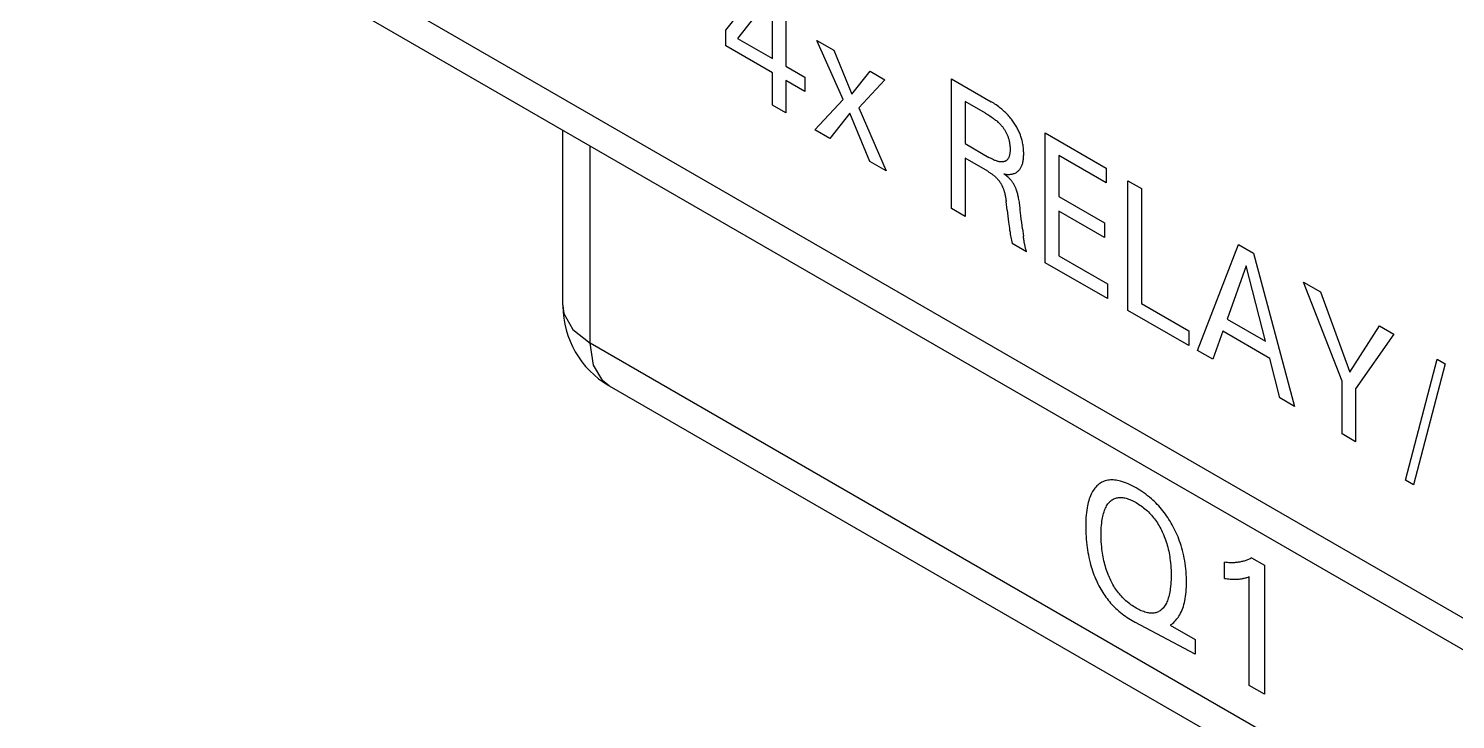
# Model space of a CAD drawing. Extents: x 0 to 420, y 0 to 297.
# Drawn here: x 165.49 to 180.76, y 142.13 to 149.52 of the extents above; entities that cross this region are included whole.
import ezdxf

# ---------------------------------------------------------------- set-up
doc = ezdxf.new("R2010")
doc.units = 0
doc.header["$LTSCALE"] = 23.1
doc.layers.add('40000_ISO', color=7, linetype='CONTINUOUS')

msp = doc.modelspace()

# ---------------------------------------------------------------- linework, layer by layer
at = {"layer": '40000_ISO', "color": 7, "linetype": 'CONTINUOUS'}
for p, q in [((189.18, 138.397), (165.492, 152.073)), ((189.387, 137.939), (165.699, 151.615)), ((172.955, 149.503), (173.427, 150.105)), ((173.596, 150.007), (173.596, 149.118)), ((173.452, 149.892), (173.08, 149.415)), ((173.452, 149.2), (173.452, 149.892)), ((172.955, 149.336), (172.955, 149.503)), ((173.08, 149.415), (173.452, 149.2)), ((174.208, 148.761), (173.928, 149.394)), ((173.928, 149.394), (174.108, 149.29)), ((173.452, 149.049), (172.955, 149.336)), ((174.108, 149.29), (174.302, 148.821)), ((173.452, 148.702), (173.452, 149.049)), ((173.596, 149.118), (173.798, 149.001)), ((174.302, 148.821), (174.498, 149.065)), ((174.498, 149.065), (174.656, 148.974)), ((173.596, 148.966), (173.596, 148.619)), ((173.798, 148.849), (173.596, 148.966)), ((173.798, 149.001), (173.798, 148.849)), ((174.656, 148.974), (174.376, 148.672)), ((175.368, 147.595), (175.368, 148.984)), ((175.368, 148.984), (175.794, 148.738)), ((173.907, 148.439), (174.208, 148.761)), ((175.515, 148.742), (175.515, 148.29)), ((175.731, 148.617), (175.515, 148.742)), ((175.808, 148.73), (175.794, 148.738)), ((175.821, 148.722), (175.808, 148.73)), ((173.596, 148.619), (173.452, 148.702)), ((174.28, 148.615), (174.068, 148.346)), ((174.494, 148.1), (174.28, 148.615)), ((174.376, 148.672), (174.668, 148)), ((175.731, 148.617), (175.743, 148.61)), ((175.743, 148.61), (175.756, 148.602)), ((175.756, 148.602), (175.768, 148.594)), ((175.768, 148.594), (175.78, 148.586)), ((175.78, 148.586), (175.793, 148.578)), ((175.793, 148.578), (175.805, 148.569)), ((175.834, 148.713), (175.821, 148.722)), ((175.847, 148.704), (175.834, 148.713)), ((175.861, 148.695), (175.847, 148.704)), ((175.874, 148.685), (175.861, 148.695)), ((175.887, 148.675), (175.874, 148.685)), ((175.897, 148.667), (175.887, 148.675)), ((175.907, 148.659), (175.897, 148.667)), ((175.917, 148.65), (175.907, 148.659)), ((175.927, 148.641), (175.917, 148.65)), ((175.937, 148.632), (175.927, 148.641)), ((175.947, 148.622), (175.937, 148.632)), ((175.957, 148.613), (175.947, 148.622)), ((175.967, 148.603), (175.957, 148.613)), ((175.976, 148.593), (175.967, 148.603)), ((175.984, 148.583), (175.976, 148.593)), ((175.993, 148.573), (175.984, 148.583)), ((171.209, 146.561), (171.209, 148.434)), ((174.068, 148.346), (173.907, 148.439)), ((175.805, 148.569), (175.814, 148.563)), ((175.814, 148.563), (175.823, 148.557)), ((175.823, 148.557), (175.831, 148.55)), ((175.831, 148.55), (175.84, 148.543)), ((175.84, 148.543), (175.849, 148.536)), ((175.849, 148.536), (175.857, 148.529)), ((175.857, 148.529), (175.866, 148.521)), ((175.866, 148.521), (175.872, 148.515)), ((175.872, 148.515), (175.878, 148.51)), ((175.878, 148.51), (175.884, 148.504)), ((175.884, 148.504), (175.89, 148.498)), ((175.89, 148.498), (175.896, 148.491)), ((175.896, 148.491), (175.902, 148.485)), ((175.902, 148.485), (175.907, 148.478)), ((175.907, 148.478), (175.913, 148.472)), ((175.913, 148.472), (175.918, 148.465)), ((175.918, 148.465), (175.922, 148.459)), ((175.922, 148.459), (175.927, 148.453)), ((175.927, 148.453), (175.931, 148.446)), ((175.931, 148.446), (175.936, 148.44)), ((175.936, 148.44), (175.94, 148.433)), ((175.94, 148.433), (175.944, 148.426)), ((175.944, 148.426), (175.948, 148.419)), ((176.002, 148.563), (175.993, 148.573)), ((176.01, 148.552), (176.002, 148.563)), ((176.018, 148.542), (176.01, 148.552)), ((176.026, 148.531), (176.018, 148.542)), ((176.034, 148.52), (176.026, 148.531)), ((176.041, 148.509), (176.034, 148.52)), ((176.048, 148.499), (176.041, 148.509)), ((176.054, 148.489), (176.048, 148.499)), ((176.06, 148.478), (176.054, 148.489)), ((176.067, 148.467), (176.06, 148.478)), ((176.073, 148.457), (176.067, 148.467)), ((176.078, 148.446), (176.073, 148.457)), ((176.084, 148.435), (176.078, 148.446)), ((176.089, 148.424), (176.084, 148.435)), ((175.515, 148.29), (175.769, 148.143)), ((175.948, 148.419), (175.952, 148.412)), ((175.952, 148.412), (175.955, 148.405)), ((175.955, 148.405), (175.959, 148.398)), ((175.959, 148.398), (175.962, 148.391)), ((175.962, 148.391), (175.965, 148.383)), ((175.965, 148.383), (175.968, 148.376)), ((175.968, 148.376), (175.971, 148.369)), ((175.971, 148.369), (175.974, 148.361)), ((175.974, 148.361), (175.976, 148.354)), ((175.976, 148.354), (175.979, 148.346)), ((175.979, 148.346), (175.981, 148.339)), ((175.981, 148.339), (175.983, 148.331)), ((175.983, 148.331), (175.985, 148.324)), ((175.985, 148.324), (175.986, 148.317)), ((175.986, 148.317), (175.988, 148.307)), ((175.988, 148.307), (175.99, 148.298)), ((175.99, 148.298), (175.991, 148.289)), ((175.991, 148.289), (175.992, 148.28)), ((175.992, 148.28), (175.993, 148.271)), ((176.094, 148.413), (176.089, 148.424)), ((176.099, 148.401), (176.094, 148.413)), ((176.103, 148.39), (176.099, 148.401)), ((176.107, 148.379), (176.103, 148.39)), ((176.111, 148.367), (176.107, 148.379)), ((176.115, 148.356), (176.111, 148.367)), ((176.119, 148.345), (176.115, 148.356)), ((176.122, 148.334), (176.119, 148.345)), ((176.125, 148.322), (176.122, 148.334)), ((176.127, 148.311), (176.125, 148.322)), ((176.13, 148.3), (176.127, 148.311)), ((176.132, 148.286), (176.13, 148.3)), ((176.135, 148.273), (176.132, 148.286)), ((176.137, 148.259), (176.135, 148.273)), ((176.373, 147.015), (176.373, 148.404)), ((176.373, 148.404), (177.025, 148.027)), ((171.502, 146.153), (171.502, 148.264)), ((175.515, 148.133), (175.515, 147.511)), ((175.756, 147.994), (175.515, 148.133)), ((175.777, 148.139), (175.769, 148.143)), ((175.785, 148.134), (175.777, 148.139)), ((175.793, 148.13), (175.785, 148.134)), ((175.801, 148.126), (175.793, 148.13)), ((175.809, 148.122), (175.801, 148.126)), ((175.817, 148.118), (175.809, 148.122)), ((175.967, 148.119), (175.964, 148.116)), ((175.97, 148.122), (175.967, 148.119)), ((175.973, 148.127), (175.97, 148.122)), ((175.976, 148.131), (175.973, 148.127)), ((175.979, 148.136), (175.976, 148.131)), ((175.981, 148.14), (175.979, 148.136)), ((175.983, 148.146), (175.981, 148.14)), ((175.985, 148.151), (175.983, 148.146)), ((175.987, 148.156), (175.985, 148.151)), ((175.988, 148.162), (175.987, 148.156)), ((175.99, 148.168), (175.988, 148.162)), ((175.991, 148.174), (175.99, 148.168)), ((175.992, 148.18), (175.991, 148.174)), ((175.993, 148.187), (175.992, 148.18)), ((175.993, 148.271), (175.994, 148.262)), ((175.994, 148.193), (175.993, 148.187)), ((175.994, 148.262), (175.995, 148.253)), ((175.995, 148.207), (175.994, 148.2)), ((175.994, 148.2), (175.994, 148.193)), ((175.995, 148.253), (175.995, 148.244)), ((175.995, 148.244), (175.995, 148.236)), ((175.995, 148.236), (175.995, 148.227)), ((175.995, 148.227), (175.995, 148.22)), ((175.995, 148.22), (175.995, 148.213)), ((175.995, 148.213), (175.995, 148.207)), ((176.138, 148.246), (176.137, 148.259)), ((176.137, 148.113), (176.138, 148.124)), ((176.14, 148.232), (176.138, 148.246)), ((176.138, 148.124), (176.14, 148.135)), ((176.141, 148.219), (176.14, 148.232)), ((176.14, 148.135), (176.141, 148.146)), ((176.141, 148.206), (176.141, 148.219)), ((176.142, 148.194), (176.141, 148.206)), ((176.141, 148.158), (176.142, 148.169)), ((176.141, 148.146), (176.141, 148.158)), ((176.142, 148.181), (176.142, 148.194)), ((176.142, 148.169), (176.142, 148.181)), ((176.519, 148.162), (176.519, 147.724)), ((177.025, 147.87), (176.519, 148.162)), ((174.668, 148), (174.494, 148.1)), ((175.756, 147.994), (175.762, 147.99)), ((175.762, 147.99), (175.768, 147.986)), ((175.768, 147.986), (175.775, 147.982)), ((175.775, 147.982), (175.781, 147.978)), ((175.781, 147.978), (175.787, 147.974)), ((175.787, 147.974), (175.793, 147.97)), ((175.793, 147.97), (175.8, 147.965)), ((175.825, 148.114), (175.817, 148.118)), ((175.833, 148.111), (175.825, 148.114)), ((175.841, 148.108), (175.833, 148.111)), ((175.849, 148.105), (175.841, 148.108)), ((175.857, 148.102), (175.849, 148.105)), ((175.865, 148.1), (175.857, 148.102)), ((175.872, 148.098), (175.865, 148.1)), ((175.88, 148.096), (175.872, 148.098)), ((175.888, 148.095), (175.88, 148.096)), ((175.895, 148.094), (175.888, 148.095)), ((175.9, 148.094), (175.895, 148.094)), ((175.905, 148.094), (175.9, 148.094)), ((175.91, 148.094), (175.905, 148.094)), ((175.915, 148.095), (175.91, 148.094)), ((175.919, 148.095), (175.915, 148.095)), ((175.924, 148.096), (175.919, 148.095)), ((175.929, 148.097), (175.924, 148.096)), ((175.933, 148.098), (175.929, 148.097)), ((175.938, 148.099), (175.933, 148.098)), ((175.942, 148.101), (175.938, 148.099)), ((175.946, 148.103), (175.942, 148.101)), ((175.95, 148.105), (175.946, 148.103)), ((175.954, 148.107), (175.95, 148.105)), ((175.957, 148.11), (175.954, 148.107)), ((175.961, 148.113), (175.957, 148.11)), ((175.964, 148.116), (175.961, 148.113)), ((176.017, 147.964), (176.026, 147.966)), ((176.026, 147.966), (176.034, 147.969)), ((176.034, 147.969), (176.042, 147.972)), ((176.042, 147.972), (176.049, 147.975)), ((176.049, 147.975), (176.056, 147.978)), ((176.056, 147.978), (176.063, 147.982)), ((176.063, 147.982), (176.069, 147.986)), ((176.069, 147.986), (176.075, 147.99)), ((176.075, 147.99), (176.081, 147.995)), ((176.081, 147.995), (176.087, 148.001)), ((176.087, 148.001), (176.092, 148.006)), ((176.092, 148.006), (176.098, 148.012)), ((176.098, 148.012), (176.102, 148.019)), ((176.102, 148.019), (176.107, 148.026)), ((176.107, 148.026), (176.111, 148.033)), ((176.111, 148.033), (176.115, 148.04)), ((176.115, 148.04), (176.119, 148.048)), ((176.119, 148.048), (176.122, 148.056)), ((176.122, 148.056), (176.125, 148.064)), ((176.125, 148.064), (176.128, 148.073)), ((176.128, 148.073), (176.131, 148.082)), ((176.131, 148.082), (176.133, 148.092)), ((176.133, 148.092), (176.135, 148.102)), ((176.135, 148.102), (176.137, 148.113)), ((177.025, 148.027), (177.025, 147.87)), ((175.8, 147.965), (175.806, 147.961)), ((175.806, 147.961), (175.812, 147.956)), ((175.812, 147.956), (175.817, 147.952)), ((175.817, 147.952), (175.822, 147.949)), ((175.822, 147.949), (175.826, 147.945)), ((175.826, 147.945), (175.831, 147.941)), ((175.831, 147.941), (175.835, 147.937)), ((175.835, 147.937), (175.84, 147.933)), ((175.84, 147.933), (175.845, 147.928)), ((175.845, 147.928), (175.849, 147.924)), ((175.849, 147.924), (175.853, 147.92)), ((175.853, 147.92), (175.858, 147.915)), ((175.858, 147.915), (175.861, 147.911)), ((175.861, 147.911), (175.865, 147.907)), ((175.865, 147.907), (175.868, 147.904)), ((175.868, 147.904), (175.871, 147.9)), ((175.871, 147.9), (175.875, 147.896)), ((175.875, 147.896), (175.878, 147.891)), ((175.878, 147.891), (175.881, 147.887)), ((175.881, 147.887), (175.884, 147.883)), ((175.884, 147.883), (175.887, 147.879)), ((175.887, 147.879), (175.89, 147.874)), ((175.89, 147.874), (175.893, 147.87)), ((175.893, 147.87), (175.896, 147.865)), ((175.896, 147.865), (175.899, 147.86)), ((175.899, 147.86), (175.902, 147.855)), ((175.902, 147.855), (175.904, 147.851)), ((175.904, 147.851), (175.907, 147.846)), ((175.907, 147.846), (175.909, 147.84)), ((175.909, 147.84), (175.912, 147.835)), ((175.912, 147.835), (175.914, 147.83)), ((175.914, 147.83), (175.916, 147.825)), ((175.916, 147.825), (175.919, 147.82)), ((175.919, 147.82), (175.921, 147.815)), ((175.921, 147.815), (175.923, 147.808)), ((175.939, 147.959), (175.93, 147.966)), ((175.93, 147.966), (175.941, 147.964)), ((175.948, 147.952), (175.939, 147.959)), ((175.941, 147.964), (175.951, 147.962)), ((175.956, 147.945), (175.948, 147.952)), ((175.951, 147.962), (175.961, 147.961)), ((175.965, 147.938), (175.956, 147.945)), ((175.961, 147.961), (175.971, 147.961)), ((175.974, 147.93), (175.965, 147.938)), ((175.971, 147.961), (175.981, 147.961)), ((175.98, 147.925), (175.974, 147.93)), ((175.986, 147.919), (175.98, 147.925)), ((175.981, 147.961), (175.99, 147.961)), ((175.992, 147.913), (175.986, 147.919)), ((175.99, 147.961), (176, 147.962)), ((175.997, 147.907), (175.992, 147.913)), ((176.003, 147.901), (175.997, 147.907)), ((176, 147.962), (176.009, 147.963)), ((176.009, 147.894), (176.003, 147.901)), ((176.009, 147.963), (176.017, 147.964)), ((176.014, 147.888), (176.009, 147.894)), ((176.018, 147.882), (176.014, 147.888)), ((176.023, 147.876), (176.018, 147.882)), ((176.027, 147.87), (176.023, 147.876)), ((176.031, 147.863), (176.027, 147.87)), ((176.036, 147.857), (176.031, 147.863)), ((176.04, 147.85), (176.036, 147.857)), ((176.043, 147.843), (176.04, 147.85)), ((176.047, 147.836), (176.043, 147.843)), ((176.05, 147.828), (176.047, 147.836)), ((176.054, 147.821), (176.05, 147.828)), ((176.057, 147.814), (176.054, 147.821)), ((176.06, 147.807), (176.057, 147.814)), ((177.257, 146.505), (177.257, 147.893)), ((177.257, 147.893), (177.403, 147.809)), ((175.923, 147.808), (175.926, 147.801)), ((175.926, 147.801), (175.928, 147.795)), ((175.928, 147.795), (175.93, 147.788)), ((175.93, 147.788), (175.932, 147.781)), ((175.932, 147.781), (175.934, 147.775)), ((175.934, 147.775), (175.936, 147.768)), ((175.936, 147.768), (175.938, 147.762)), ((175.938, 147.762), (175.939, 147.755)), ((175.939, 147.755), (175.941, 147.748)), ((175.941, 147.748), (175.943, 147.74)), ((175.943, 147.74), (175.945, 147.731)), ((175.945, 147.731), (175.946, 147.722)), ((175.946, 147.722), (175.948, 147.713)), ((175.948, 147.713), (175.949, 147.705)), ((175.949, 147.705), (175.95, 147.696)), ((175.95, 147.696), (175.952, 147.688)), ((175.952, 147.688), (175.953, 147.679)), ((175.953, 147.679), (175.954, 147.671)), ((175.964, 147.577), (175.954, 147.671)), ((176.062, 147.799), (176.06, 147.807)), ((176.065, 147.792), (176.062, 147.799)), ((176.068, 147.781), (176.065, 147.792)), ((176.072, 147.771), (176.068, 147.781)), ((176.075, 147.76), (176.072, 147.771)), ((176.078, 147.75), (176.075, 147.76)), ((176.08, 147.739), (176.078, 147.75)), ((176.083, 147.729), (176.08, 147.739)), ((176.085, 147.718), (176.083, 147.729)), ((176.087, 147.708), (176.085, 147.718)), ((176.09, 147.693), (176.087, 147.708)), ((176.092, 147.678), (176.09, 147.693)), ((176.095, 147.663), (176.092, 147.678)), ((176.097, 147.648), (176.095, 147.663)), ((176.519, 147.724), (177.005, 147.443)), ((177.403, 147.809), (177.403, 146.578)), ((175.515, 147.511), (175.368, 147.595)), ((175.964, 147.577), (175.968, 147.545)), ((175.968, 147.545), (175.972, 147.513)), ((175.972, 147.513), (175.975, 147.481)), ((176.099, 147.634), (176.097, 147.648)), ((176.101, 147.619), (176.099, 147.634)), ((176.102, 147.605), (176.101, 147.619)), ((176.105, 147.577), (176.102, 147.605)), ((176.111, 147.521), (176.105, 147.577)), ((176.115, 147.483), (176.111, 147.521)), ((176.519, 147.566), (176.519, 147.088)), ((177.005, 147.286), (176.519, 147.566)), ((175.975, 147.481), (175.98, 147.449)), ((175.98, 147.449), (175.982, 147.427)), ((175.982, 147.427), (175.985, 147.406)), ((175.985, 147.406), (175.988, 147.384)), ((175.988, 147.384), (175.991, 147.363)), ((175.991, 147.363), (175.995, 147.341)), ((176.12, 147.445), (176.115, 147.483)), ((176.128, 147.377), (176.12, 147.445)), ((176.128, 147.377), (176.138, 147.301)), ((177.005, 147.443), (177.005, 147.286)), ((175.995, 147.341), (175.998, 147.32)), ((175.998, 147.32), (176.001, 147.304)), ((176.001, 147.304), (176.004, 147.287)), ((176.004, 147.287), (176.007, 147.271)), ((176.007, 147.271), (176.01, 147.255)), ((176.01, 147.255), (176.013, 147.239)), ((176.013, 147.239), (176.017, 147.222)), ((176.172, 147.132), (176.017, 147.222)), ((176.139, 147.291), (176.138, 147.301)), ((176.141, 147.281), (176.139, 147.291)), ((176.142, 147.271), (176.141, 147.281)), ((176.144, 147.26), (176.142, 147.271)), ((176.145, 147.25), (176.144, 147.26)), ((176.147, 147.24), (176.145, 147.25)), ((176.148, 147.232), (176.147, 147.24)), ((176.15, 147.225), (176.148, 147.232)), ((176.151, 147.217), (176.15, 147.225)), ((176.153, 147.21), (176.151, 147.217)), ((176.154, 147.202), (176.153, 147.21)), ((178.002, 146.075), (178.441, 147.209)), ((178.441, 147.209), (178.602, 147.117)), ((176.156, 147.195), (176.154, 147.202)), ((176.157, 147.187), (176.156, 147.195)), ((176.159, 147.18), (176.157, 147.187)), ((176.16, 147.174), (176.159, 147.18)), ((176.162, 147.168), (176.16, 147.174)), ((176.163, 147.162), (176.162, 147.168)), ((176.165, 147.156), (176.163, 147.162)), ((176.167, 147.15), (176.165, 147.156)), ((176.168, 147.144), (176.167, 147.15)), ((176.17, 147.138), (176.168, 147.144)), ((176.172, 147.132), (176.17, 147.138)), ((176.519, 147.088), (177.039, 146.789)), ((178.602, 147.117), (179.041, 145.475)), ((177.039, 146.631), (176.373, 147.015)), ((178.523, 146.983), (178.318, 146.412)), ((178.728, 146.175), (178.523, 146.983)), ((177.039, 146.789), (177.039, 146.631)), ((179.548, 145.747), (179.137, 146.807)), ((179.137, 146.807), (179.316, 146.704)), ((179.316, 146.704), (179.631, 145.845)), ((171.209, 146.561), (171.21, 146.557)), ((171.21, 146.557), (171.221, 146.472)), ((171.221, 146.472), (171.318, 146.3)), ((177.908, 146.129), (177.257, 146.505)), ((177.403, 146.578), (177.908, 146.286)), ((171.318, 146.3), (171.502, 146.153)), ((178.318, 146.412), (178.728, 146.175)), ((179.631, 145.845), (179.948, 146.34)), ((179.948, 146.34), (180.103, 146.25)), ((171.537, 145.92), (171.502, 146.153)), ((195.191, 132.477), (171.502, 146.153)), ((177.908, 146.286), (177.908, 146.129)), ((178.271, 146.282), (178.165, 145.981)), ((178.774, 145.991), (178.271, 146.282)), ((180.103, 146.25), (179.694, 145.664)), ((178.165, 145.981), (178.002, 146.075)), ((178.882, 145.567), (178.774, 145.991)), ((180.226, 144.687), (180.566, 145.983)), ((180.566, 145.983), (180.652, 145.933)), ((171.638, 145.75), (171.537, 145.92)), ((180.652, 145.933), (180.312, 144.637)), ((171.705, 145.698), (171.638, 145.75)), ((171.71, 145.695), (171.705, 145.698)), ((195.398, 132.019), (171.71, 145.695)), ((179.548, 145.183), (179.548, 145.747)), ((179.041, 145.475), (178.882, 145.567)), ((179.694, 145.664), (179.694, 145.098)), ((179.694, 145.098), (179.548, 145.183)), ((176.913, 144.614), (176.903, 144.603)), ((176.923, 144.625), (176.913, 144.614)), ((176.934, 144.635), (176.923, 144.625)), ((176.944, 144.643), (176.934, 144.635)), ((176.955, 144.651), (176.944, 144.643)), ((176.966, 144.659), (176.955, 144.651)), ((176.978, 144.665), (176.966, 144.659)), ((176.99, 144.671), (176.978, 144.665)), ((177.002, 144.676), (176.99, 144.671)), ((177.015, 144.681), (177.002, 144.676)), ((177.028, 144.684), (177.015, 144.681)), ((177.042, 144.687), (177.028, 144.684)), ((177.056, 144.689), (177.042, 144.687)), ((177.07, 144.69), (177.056, 144.689)), ((177.085, 144.691), (177.07, 144.69)), ((177.1, 144.69), (177.085, 144.691)), ((177.115, 144.689), (177.1, 144.69)), ((177.131, 144.687), (177.115, 144.689)), ((177.147, 144.684), (177.131, 144.687)), ((177.162, 144.681), (177.147, 144.684)), ((177.178, 144.677), (177.162, 144.681)), ((177.199, 144.671), (177.178, 144.677)), ((177.219, 144.664), (177.199, 144.671)), ((177.24, 144.656), (177.219, 144.664)), ((177.261, 144.647), (177.24, 144.656)), ((177.281, 144.638), (177.261, 144.647)), ((177.302, 144.627), (177.281, 144.638)), ((177.323, 144.616), (177.302, 144.627)), ((177.344, 144.604), (177.323, 144.616)), ((180.312, 144.637), (180.226, 144.687)), ((176.837, 144.468), (176.832, 144.45)), ((176.843, 144.486), (176.837, 144.468)), ((176.849, 144.503), (176.843, 144.486)), ((176.855, 144.52), (176.849, 144.503)), ((176.863, 144.536), (176.855, 144.52)), ((176.87, 144.551), (176.863, 144.536)), ((176.877, 144.565), (176.87, 144.551)), ((176.885, 144.578), (176.877, 144.565)), ((176.894, 144.591), (176.885, 144.578)), ((176.903, 144.603), (176.894, 144.591)), ((177.058, 144.451), (177.065, 144.458)), ((177.065, 144.458), (177.073, 144.465)), ((177.073, 144.465), (177.081, 144.472)), ((177.081, 144.472), (177.089, 144.478)), ((177.089, 144.478), (177.098, 144.483)), ((177.098, 144.483), (177.107, 144.488)), ((177.107, 144.488), (177.117, 144.492)), ((177.117, 144.492), (177.126, 144.496)), ((177.126, 144.496), (177.136, 144.498)), ((177.136, 144.498), (177.146, 144.5)), ((177.146, 144.5), (177.157, 144.502)), ((177.157, 144.502), (177.168, 144.502)), ((177.168, 144.502), (177.179, 144.502)), ((177.179, 144.502), (177.19, 144.502)), ((177.19, 144.502), (177.201, 144.501)), ((177.201, 144.501), (177.212, 144.499)), ((177.212, 144.499), (177.224, 144.497)), ((177.224, 144.497), (177.237, 144.494)), ((177.237, 144.494), (177.25, 144.49)), ((177.25, 144.49), (177.263, 144.485)), ((177.263, 144.485), (177.277, 144.48)), ((177.277, 144.48), (177.29, 144.475)), ((177.29, 144.475), (177.304, 144.468)), ((177.304, 144.468), (177.317, 144.462)), ((177.317, 144.462), (177.331, 144.454)), ((177.331, 144.454), (177.344, 144.447)), ((177.365, 144.592), (177.344, 144.604)), ((177.386, 144.579), (177.365, 144.592)), ((177.406, 144.566), (177.386, 144.579)), ((177.427, 144.551), (177.406, 144.566)), ((177.447, 144.536), (177.427, 144.551)), ((177.468, 144.521), (177.447, 144.536)), ((177.488, 144.504), (177.468, 144.521)), ((177.508, 144.487), (177.488, 144.504)), ((177.524, 144.473), (177.508, 144.487)), ((177.54, 144.458), (177.524, 144.473)), ((177.555, 144.443), (177.54, 144.458)), ((176.81, 144.313), (176.808, 144.286)), ((176.813, 144.34), (176.81, 144.313)), ((176.816, 144.366), (176.813, 144.34)), ((176.82, 144.392), (176.816, 144.366)), ((176.823, 144.412), (176.82, 144.392)), ((176.828, 144.431), (176.823, 144.412)), ((176.832, 144.45), (176.828, 144.431)), ((176.988, 144.3), (176.992, 144.316)), ((176.992, 144.316), (176.996, 144.332)), ((176.996, 144.332), (177.001, 144.347)), ((177.001, 144.347), (177.006, 144.362)), ((177.006, 144.362), (177.011, 144.375)), ((177.011, 144.375), (177.017, 144.387)), ((177.017, 144.387), (177.023, 144.4)), ((177.023, 144.4), (177.029, 144.411)), ((177.029, 144.411), (177.036, 144.422)), ((177.036, 144.422), (177.043, 144.433)), ((177.043, 144.433), (177.051, 144.443)), ((177.051, 144.443), (177.058, 144.451)), ((177.344, 144.447), (177.358, 144.439)), ((177.358, 144.439), (177.371, 144.43)), ((177.371, 144.43), (177.385, 144.421)), ((177.385, 144.421), (177.398, 144.412)), ((177.398, 144.412), (177.412, 144.402)), ((177.412, 144.402), (177.425, 144.392)), ((177.425, 144.392), (177.438, 144.381)), ((177.438, 144.381), (177.452, 144.37)), ((177.452, 144.37), (177.465, 144.358)), ((177.465, 144.358), (177.476, 144.347)), ((177.476, 144.347), (177.488, 144.335)), ((177.488, 144.335), (177.499, 144.323)), ((177.499, 144.323), (177.51, 144.311)), ((177.51, 144.311), (177.521, 144.298)), ((177.571, 144.427), (177.555, 144.443)), ((177.586, 144.411), (177.571, 144.427)), ((177.601, 144.395), (177.586, 144.411)), ((177.616, 144.377), (177.601, 144.395)), ((177.63, 144.36), (177.616, 144.377)), ((177.644, 144.342), (177.63, 144.36)), ((177.658, 144.324), (177.644, 144.342)), ((177.671, 144.305), (177.658, 144.324)), ((177.683, 144.287), (177.671, 144.305)), ((176.807, 144.258), (176.806, 144.23)), ((176.806, 144.23), (176.806, 144.202)), ((176.806, 144.202), (176.806, 144.173)), ((176.806, 144.173), (176.806, 144.144)), ((176.808, 144.286), (176.807, 144.258)), ((176.97, 144.13), (176.971, 144.154)), ((176.971, 144.154), (176.972, 144.179)), ((176.972, 144.179), (176.974, 144.203)), ((176.974, 144.203), (176.976, 144.226)), ((176.976, 144.226), (176.979, 144.249)), ((176.979, 144.249), (176.982, 144.266)), ((176.982, 144.266), (176.985, 144.283)), ((176.985, 144.283), (176.988, 144.3)), ((177.521, 144.298), (177.532, 144.285)), ((177.532, 144.285), (177.543, 144.272)), ((177.543, 144.272), (177.553, 144.258)), ((177.553, 144.258), (177.563, 144.244)), ((177.563, 144.244), (177.572, 144.229)), ((177.572, 144.229), (177.582, 144.214)), ((177.582, 144.214), (177.591, 144.199)), ((177.591, 144.199), (177.6, 144.183)), ((177.6, 144.183), (177.608, 144.168)), ((177.608, 144.168), (177.616, 144.152)), ((177.616, 144.152), (177.624, 144.136)), ((177.696, 144.267), (177.683, 144.287)), ((177.708, 144.248), (177.696, 144.267)), ((177.72, 144.228), (177.708, 144.248)), ((177.731, 144.208), (177.72, 144.228)), ((177.742, 144.188), (177.731, 144.208)), ((177.752, 144.168), (177.742, 144.188)), ((177.763, 144.146), (177.752, 144.168)), ((176.806, 144.144), (176.808, 144.114)), ((176.808, 144.114), (176.809, 144.085)), ((176.809, 144.085), (176.811, 144.055)), ((176.811, 144.055), (176.814, 144.025)), ((176.814, 144.025), (176.817, 143.994)), ((176.97, 144.105), (176.97, 144.13)), ((176.97, 144.079), (176.97, 144.105)), ((176.971, 144.054), (176.97, 144.079)), ((176.972, 144.028), (176.971, 144.054)), ((176.974, 144.001), (176.972, 144.028)), ((176.976, 143.975), (176.974, 144.001)), ((177.624, 144.136), (177.631, 144.12)), ((177.631, 144.12), (177.638, 144.104)), ((177.638, 144.104), (177.646, 144.085)), ((177.646, 144.085), (177.653, 144.066)), ((177.653, 144.066), (177.66, 144.047)), ((177.66, 144.047), (177.666, 144.028)), ((177.666, 144.028), (177.672, 144.009)), ((177.672, 144.009), (177.678, 143.99)), ((177.773, 144.123), (177.763, 144.146)), ((177.783, 144.101), (177.773, 144.123)), ((177.793, 144.079), (177.783, 144.101)), ((177.802, 144.056), (177.793, 144.079)), ((177.81, 144.033), (177.802, 144.056)), ((177.818, 144.011), (177.81, 144.033)), ((177.825, 143.988), (177.818, 144.011)), ((176.817, 143.994), (176.821, 143.968)), ((176.821, 143.968), (176.825, 143.941)), ((176.825, 143.941), (176.829, 143.914)), ((176.829, 143.914), (176.834, 143.887)), ((176.834, 143.887), (176.839, 143.859)), ((176.839, 143.859), (176.846, 143.832)), ((176.979, 143.948), (176.976, 143.975)), ((176.981, 143.928), (176.979, 143.948)), ((176.984, 143.907), (176.981, 143.928)), ((176.988, 143.886), (176.984, 143.907)), ((176.991, 143.865), (176.988, 143.886)), ((176.996, 143.844), (176.991, 143.865)), ((177, 143.823), (176.996, 143.844)), ((177.678, 143.99), (177.683, 143.971)), ((177.683, 143.971), (177.688, 143.95)), ((177.688, 143.95), (177.693, 143.929)), ((177.693, 143.929), (177.697, 143.909)), ((177.697, 143.909), (177.701, 143.888)), ((177.701, 143.888), (177.704, 143.868)), ((177.704, 143.868), (177.707, 143.847)), ((177.707, 143.847), (177.71, 143.827)), ((177.833, 143.96), (177.825, 143.988)), ((177.841, 143.933), (177.833, 143.96)), ((177.848, 143.905), (177.841, 143.933)), ((177.854, 143.878), (177.848, 143.905)), ((177.86, 143.851), (177.854, 143.878)), ((177.865, 143.824), (177.86, 143.851)), ((178.564, 143.846), (178.555, 143.842)), ((178.572, 143.851), (178.564, 143.846)), ((178.58, 143.855), (178.572, 143.851)), ((178.58, 143.855), (178.717, 143.776)), ((176.846, 143.832), (176.852, 143.804)), ((176.852, 143.804), (176.858, 143.783)), ((176.858, 143.783), (176.864, 143.761)), ((176.864, 143.761), (176.871, 143.74)), ((176.871, 143.74), (176.878, 143.718)), ((176.878, 143.718), (176.885, 143.696)), ((176.885, 143.696), (176.893, 143.675)), ((177.005, 143.802), (177, 143.823)), ((177.01, 143.783), (177.005, 143.802)), ((177.016, 143.764), (177.01, 143.783)), ((177.022, 143.745), (177.016, 143.764)), ((177.028, 143.725), (177.022, 143.745)), ((177.035, 143.706), (177.028, 143.725)), ((177.042, 143.687), (177.035, 143.706)), ((177.71, 143.827), (177.713, 143.801)), ((177.713, 143.801), (177.715, 143.775)), ((177.715, 143.775), (177.717, 143.749)), ((177.717, 143.749), (177.718, 143.723)), ((177.718, 143.723), (177.719, 143.698)), ((177.719, 143.698), (177.719, 143.673)), ((177.869, 143.797), (177.865, 143.824)), ((177.873, 143.767), (177.869, 143.797)), ((177.876, 143.737), (177.873, 143.767)), ((177.879, 143.708), (177.876, 143.737)), ((177.881, 143.679), (177.879, 143.708)), ((178.292, 143.635), (178.292, 143.808)), ((178.303, 143.807), (178.292, 143.808)), ((178.314, 143.805), (178.303, 143.807)), ((178.324, 143.805), (178.314, 143.805)), ((178.335, 143.804), (178.324, 143.805)), ((178.345, 143.803), (178.335, 143.804)), ((178.356, 143.803), (178.345, 143.803)), ((178.366, 143.803), (178.356, 143.803)), ((178.376, 143.803), (178.366, 143.803)), ((178.386, 143.803), (178.376, 143.803)), ((178.396, 143.804), (178.386, 143.803)), ((178.406, 143.805), (178.396, 143.804)), ((178.416, 143.806), (178.406, 143.805)), ((178.426, 143.807), (178.416, 143.806)), ((178.436, 143.808), (178.426, 143.807)), ((178.445, 143.809), (178.436, 143.808)), ((178.455, 143.811), (178.445, 143.809)), ((178.464, 143.813), (178.455, 143.811)), ((178.474, 143.815), (178.464, 143.813)), ((178.483, 143.817), (178.474, 143.815)), ((178.492, 143.82), (178.483, 143.817)), ((178.502, 143.822), (178.492, 143.82)), ((178.511, 143.825), (178.502, 143.822)), ((178.52, 143.828), (178.511, 143.825)), ((178.529, 143.832), (178.52, 143.828)), ((178.538, 143.835), (178.529, 143.832)), ((178.546, 143.839), (178.538, 143.835)), ((178.555, 143.842), (178.546, 143.839)), ((178.717, 143.776), (178.717, 142.396)), ((176.893, 143.675), (176.902, 143.653)), ((176.902, 143.653), (176.911, 143.632)), ((176.911, 143.632), (176.919, 143.613)), ((176.919, 143.613), (176.927, 143.594)), ((176.927, 143.594), (176.936, 143.576)), ((176.936, 143.576), (176.946, 143.557)), ((176.946, 143.557), (176.956, 143.539)), ((176.956, 143.539), (176.966, 143.521)), ((177.049, 143.668), (177.042, 143.687)), ((177.052, 143.662), (177.049, 143.668)), ((177.059, 143.646), (177.052, 143.662)), ((177.066, 143.63), (177.059, 143.646)), ((177.073, 143.615), (177.066, 143.63)), ((177.081, 143.599), (177.073, 143.615)), ((177.089, 143.584), (177.081, 143.599)), ((177.097, 143.569), (177.089, 143.584)), ((177.106, 143.554), (177.097, 143.569)), ((177.115, 143.539), (177.106, 143.554)), ((177.125, 143.525), (177.115, 143.539)), ((177.713, 143.549), (177.71, 143.525)), ((177.715, 143.573), (177.713, 143.549)), ((177.717, 143.597), (177.715, 143.573)), ((177.718, 143.622), (177.717, 143.597)), ((177.719, 143.647), (177.718, 143.622)), ((177.719, 143.673), (177.719, 143.647)), ((177.882, 143.65), (177.881, 143.679)), ((177.881, 143.516), (177.882, 143.542)), ((177.883, 143.622), (177.882, 143.65)), ((177.882, 143.542), (177.883, 143.567)), ((177.883, 143.593), (177.883, 143.622)), ((177.883, 143.567), (177.883, 143.593)), ((178.292, 143.635), (178.307, 143.633)), ((178.307, 143.633), (178.322, 143.631)), ((178.322, 143.631), (178.337, 143.63)), ((178.337, 143.63), (178.352, 143.629)), ((178.352, 143.629), (178.366, 143.628)), ((178.366, 143.628), (178.377, 143.627)), ((178.377, 143.627), (178.388, 143.627)), ((178.388, 143.627), (178.398, 143.627)), ((178.398, 143.627), (178.409, 143.627)), ((178.409, 143.627), (178.419, 143.627)), ((178.419, 143.627), (178.43, 143.628)), ((178.43, 143.628), (178.439, 143.628)), ((178.439, 143.628), (178.448, 143.629)), ((178.448, 143.629), (178.457, 143.63)), ((178.457, 143.63), (178.466, 143.631)), ((178.466, 143.631), (178.474, 143.632)), ((178.474, 143.632), (178.483, 143.634)), ((178.483, 143.634), (178.491, 143.635)), ((178.491, 143.635), (178.498, 143.637)), ((178.498, 143.637), (178.506, 143.639)), ((178.506, 143.639), (178.514, 143.641)), ((178.514, 143.641), (178.522, 143.643)), ((178.522, 143.643), (178.53, 143.646)), ((178.53, 143.646), (178.543, 143.65)), ((178.543, 143.65), (178.556, 143.655)), ((178.556, 142.489), (178.556, 143.655)), ((176.966, 143.521), (176.976, 143.503)), ((176.976, 143.503), (176.987, 143.486)), ((176.987, 143.486), (176.998, 143.468)), ((176.998, 143.468), (177.01, 143.451)), ((177.01, 143.451), (177.022, 143.435)), ((177.022, 143.435), (177.034, 143.419)), ((177.034, 143.419), (177.046, 143.403)), ((177.046, 143.403), (177.059, 143.387)), ((177.059, 143.387), (177.072, 143.372)), ((177.134, 143.51), (177.125, 143.525)), ((177.145, 143.496), (177.134, 143.51)), ((177.155, 143.483), (177.145, 143.496)), ((177.166, 143.469), (177.155, 143.483)), ((177.177, 143.456), (177.166, 143.469)), ((177.188, 143.444), (177.177, 143.456)), ((177.199, 143.432), (177.188, 143.444)), ((177.211, 143.42), (177.199, 143.432)), ((177.223, 143.408), (177.211, 143.42)), ((177.236, 143.396), (177.223, 143.408)), ((177.249, 143.385), (177.236, 143.396)), ((177.679, 143.397), (177.673, 143.384)), ((177.684, 143.41), (177.679, 143.397)), ((177.689, 143.425), (177.684, 143.41)), ((177.694, 143.441), (177.689, 143.425)), ((177.698, 143.457), (177.694, 143.441)), ((177.701, 143.474), (177.698, 143.457)), ((177.705, 143.491), (177.701, 143.474)), ((177.708, 143.508), (177.705, 143.491)), ((177.71, 143.525), (177.708, 143.508)), ((177.861, 143.376), (177.866, 143.396)), ((177.866, 143.396), (177.87, 143.419)), ((177.87, 143.419), (177.874, 143.443)), ((177.874, 143.443), (177.877, 143.467)), ((177.877, 143.467), (177.879, 143.492)), ((177.879, 143.492), (177.881, 143.516)), ((177.072, 143.372), (177.086, 143.357)), ((177.086, 143.357), (177.099, 143.343)), ((177.099, 143.343), (177.113, 143.329)), ((177.113, 143.329), (177.127, 143.315)), ((177.127, 143.315), (177.141, 143.302)), ((177.141, 143.302), (177.158, 143.286)), ((177.158, 143.286), (177.176, 143.271)), ((177.176, 143.271), (177.194, 143.257)), ((177.194, 143.257), (177.212, 143.243)), ((177.212, 143.243), (177.23, 143.23)), ((177.262, 143.374), (177.249, 143.385)), ((177.276, 143.364), (177.262, 143.374)), ((177.289, 143.354), (177.276, 143.364)), ((177.303, 143.344), (177.289, 143.354)), ((177.317, 143.335), (177.303, 143.344)), ((177.33, 143.327), (177.317, 143.335)), ((177.344, 143.318), (177.33, 143.327)), ((177.358, 143.311), (177.344, 143.318)), ((177.372, 143.304), (177.358, 143.311)), ((177.385, 143.297), (177.372, 143.304)), ((177.399, 143.29), (177.385, 143.297)), ((177.412, 143.285), (177.399, 143.29)), ((177.426, 143.28), (177.412, 143.285)), ((177.439, 143.275), (177.426, 143.28)), ((177.452, 143.271), (177.439, 143.275)), ((177.466, 143.268), (177.452, 143.271)), ((177.477, 143.266), (177.466, 143.268)), ((177.489, 143.264), (177.477, 143.266)), ((177.5, 143.263), (177.489, 143.264)), ((177.512, 143.263), (177.5, 143.263)), ((177.523, 143.263), (177.512, 143.263)), ((177.533, 143.264), (177.523, 143.263)), ((177.544, 143.266), (177.533, 143.264)), ((177.554, 143.268), (177.544, 143.266)), ((177.564, 143.271), (177.554, 143.268)), ((177.574, 143.275), (177.564, 143.271)), ((177.583, 143.279), (177.574, 143.275)), ((177.593, 143.284), (177.583, 143.279)), ((177.601, 143.29), (177.593, 143.284)), ((177.61, 143.296), (177.601, 143.29)), ((177.618, 143.303), (177.61, 143.296)), ((177.625, 143.311), (177.618, 143.303)), ((177.633, 143.318), (177.625, 143.311)), ((177.64, 143.327), (177.633, 143.318)), ((177.647, 143.337), (177.64, 143.327)), ((177.655, 143.348), (177.647, 143.337)), ((177.661, 143.36), (177.655, 143.348)), ((177.668, 143.371), (177.661, 143.36)), ((177.673, 143.384), (177.668, 143.371)), ((177.803, 143.231), (177.812, 143.246)), ((177.812, 143.246), (177.821, 143.263)), ((177.821, 143.263), (177.829, 143.28)), ((177.829, 143.28), (177.837, 143.298)), ((177.837, 143.298), (177.844, 143.317)), ((177.844, 143.317), (177.85, 143.336)), ((177.85, 143.336), (177.856, 143.355)), ((177.856, 143.355), (177.861, 143.376)), ((177.23, 143.23), (177.249, 143.218)), ((177.249, 143.218), (177.267, 143.206)), ((177.267, 143.206), (177.285, 143.195)), ((177.285, 143.195), (177.303, 143.184)), ((177.303, 143.184), (177.319, 143.175)), ((177.319, 143.175), (177.332, 143.167)), ((177.975, 142.824), (177.332, 143.167)), ((177.722, 143.144), (177.71, 143.135)), ((177.71, 143.135), (177.975, 142.982)), ((177.722, 143.144), (177.735, 143.154)), ((177.735, 143.154), (177.748, 143.165)), ((177.748, 143.165), (177.76, 143.177)), ((177.76, 143.177), (177.771, 143.189)), ((177.771, 143.189), (177.782, 143.203)), ((177.782, 143.203), (177.793, 143.217)), ((177.793, 143.217), (177.803, 143.231)), ((177.975, 142.982), (177.975, 142.824)), ((178.717, 142.396), (178.556, 142.489))]:
    msp.add_line(p, q, dxfattribs=at)
msp.add_arc((172.209, 146.561), 1, 180.5449, 239.4554, dxfattribs=at)

doc.saveas('drawing.dxf')
